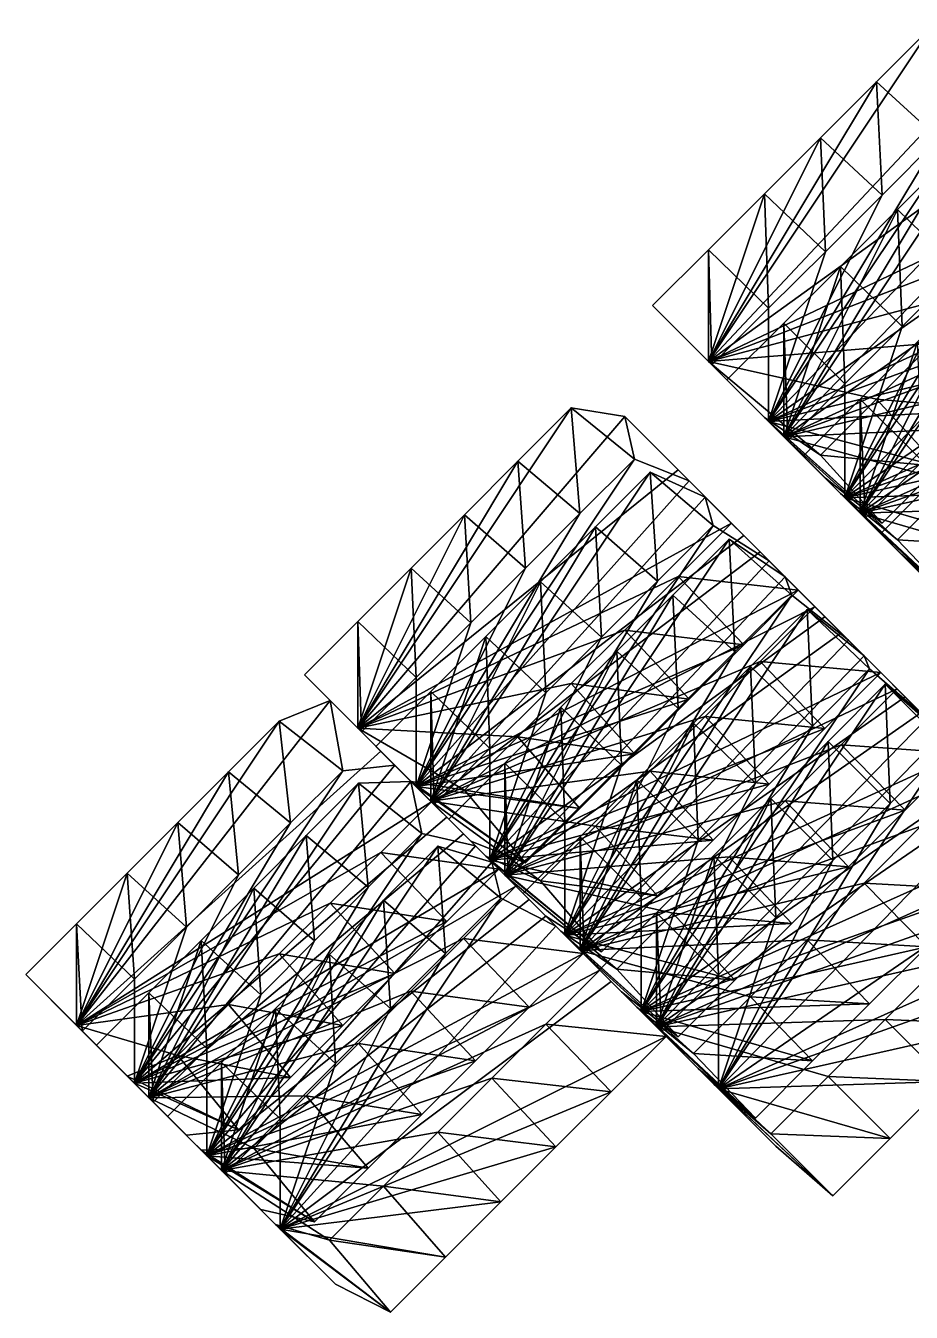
# Model space of a CAD drawing. Header units: metres. Extents: x 20449 to 20713, y 50397 to 50578.
# Drawn here: x 20449.5 to 20503.6, y 50397 to 50475.6 of the extents above; entities that cross this region are included whole.
import ezdxf

# ---------------------------------------------------------------- set-up
doc = ezdxf.new("R2010")
doc.units = ezdxf.units.M

msp = doc.modelspace()

# ---------------------------------------------------------------- linework, layer by layer
at = {"layer": 'ST_725_06'}
for points in [[(20488.024, 50414.395, 745), (20498.496, 50431.848, 745), (20501.986, 50435.339, 745)], [(20488.024, 50414.395, 745), (20501.986, 50435.339, 745), (20505.477, 50432.298, 745)], [(20502.285, 50428.059, 725), (20501.986, 50435.339, 745), (20498.496, 50431.848, 745)], [(20502.285, 50428.059, 725), (20505.776, 50431.55, 725), (20501.986, 50435.339, 745)], [(20505.776, 50431.55, 725), (20505.477, 50432.298, 745), (20501.986, 50435.339, 745)], [(20488.024, 50414.395, 745), (20505.477, 50432.298, 745), (20508.967, 50428.807, 745)], [(20488.024, 50414.395, 745), (20495.005, 50428.358, 745), (20498.496, 50431.848, 745)], [(20498.794, 50424.568, 725), (20498.496, 50431.848, 745), (20495.005, 50428.358, 745)], [(20498.794, 50424.568, 725), (20502.285, 50428.059, 725), (20498.496, 50431.848, 745)], [(20491.813, 50410.606, 725), (20505.776, 50431.55, 725), (20502.285, 50428.059, 725)], [(20491.813, 50410.606, 725), (20509.266, 50428.508, 725), (20505.776, 50431.55, 725)], [(20488.024, 50414.395, 745), (20508.967, 50428.807, 745), (20512.458, 50425.317, 745)], [(20488.024, 50414.395, 745), (20491.514, 50424.867, 745), (20495.005, 50428.358, 745)], [(20495.304, 50421.078, 725), (20495.005, 50428.358, 745), (20491.514, 50424.867, 745)], [(20491.813, 50410.606, 725), (20512.757, 50425.018, 725), (20509.266, 50428.508, 725)], [(20491.813, 50410.606, 725), (20502.285, 50428.059, 725), (20498.794, 50424.568, 725)], [(20495.304, 50421.078, 725), (20498.794, 50424.568, 725), (20495.005, 50428.358, 745)], [(20488.024, 50414.395, 745), (20512.458, 50425.317, 745), (20508.967, 50421.826, 745)], [(20491.813, 50417.587, 725), (20491.514, 50424.867, 745), (20488.024, 50421.376, 745)], [(20488.024, 50414.395, 745), (20488.024, 50421.376, 745), (20491.514, 50424.867, 745)], [(20491.813, 50417.587, 725), (20495.304, 50421.078, 725), (20491.514, 50424.867, 745)], [(20491.813, 50410.606, 725), (20516.247, 50421.527, 725), (20512.757, 50425.018, 725)], [(20491.813, 50410.606, 725), (20498.794, 50424.568, 725), (20495.304, 50421.078, 725)], [(20488.024, 50414.395, 745), (20508.967, 50421.826, 745), (20505.477, 50418.336, 745)], [(20488.323, 50414.097, 725), (20488.024, 50421.376, 745), (20484.533, 50417.886, 745)], [(20488.024, 50414.395, 745), (20484.533, 50417.886, 745), (20488.024, 50421.376, 745)], [(20488.323, 50414.097, 725), (20491.813, 50417.587, 725), (20488.024, 50421.376, 745)], [(20491.813, 50410.606, 725), (20512.757, 50418.037, 725), (20516.247, 50421.527, 725)], [(20491.813, 50410.606, 725), (20495.304, 50421.078, 725), (20491.813, 50417.587, 725)], [(20491.813, 50410.606, 725), (20488.323, 50414.097, 725), (20484.533, 50417.886, 745)], [(20491.813, 50410.606, 725), (20484.533, 50417.886, 745), (20488.024, 50414.395, 745)], [(20488.024, 50414.395, 745), (20505.477, 50418.336, 745), (20501.986, 50414.845, 745)], [(20491.813, 50410.606, 725), (20509.266, 50414.546, 725), (20512.757, 50418.037, 725)], [(20509.266, 50414.546, 725), (20501.986, 50414.845, 745), (20505.477, 50418.336, 745)], [(20491.813, 50410.606, 725), (20491.813, 50417.587, 725), (20488.323, 50414.097, 725)], [(20488.024, 50414.395, 745), (20501.986, 50414.845, 745), (20498.496, 50411.355, 745)], [(20491.813, 50410.606, 725), (20505.776, 50411.056, 725), (20509.266, 50414.546, 725)], [(20505.776, 50411.056, 725), (20498.496, 50411.355, 745), (20501.986, 50414.845, 745)], [(20509.266, 50414.546, 725), (20505.776, 50411.056, 725), (20501.986, 50414.845, 745)], [(20495.304, 50407.115, 725), (20491.813, 50410.606, 725), (20488.024, 50414.395, 745)], [(20495.304, 50407.115, 725), (20488.024, 50414.395, 745), (20491.514, 50410.905, 745)], [(20488.024, 50414.395, 745), (20498.496, 50411.355, 745), (20495.005, 50407.864, 745)], [(20495.005, 50407.864, 745), (20491.514, 50410.905, 745), (20488.024, 50414.395, 745)], [(20502.285, 50407.565, 725), (20495.005, 50407.864, 745), (20498.496, 50411.355, 745)], [(20505.776, 50411.056, 725), (20502.285, 50407.565, 725), (20498.496, 50411.355, 745)], [(20498.794, 50404.074, 725), (20495.304, 50407.115, 725), (20491.514, 50410.905, 745)], [(20498.794, 50404.074, 725), (20491.514, 50410.905, 745), (20495.005, 50407.864, 745)], [(20491.813, 50410.606, 725), (20502.285, 50407.565, 725), (20505.776, 50411.056, 725)], [(20491.813, 50410.606, 725), (20498.794, 50404.074, 725), (20502.285, 50407.565, 725)], [(20498.794, 50404.074, 725), (20491.813, 50410.606, 725), (20495.304, 50407.115, 725)], [(20502.285, 50407.565, 725), (20498.794, 50404.074, 725), (20495.005, 50407.864, 745)]]:
    msp.add_3dface(points, dxfattribs=at)
at = {"layer": 'ST_750_06'}
for points in [[(20483.344, 50419.076, 770), (20493.759, 50436.434, 770), (20497.231, 50439.906, 770)], [(20483.344, 50419.076, 770), (20497.231, 50439.906, 770), (20500.702, 50437.072, 770)], [(20497.548, 50432.784, 750), (20497.231, 50439.906, 770), (20493.759, 50436.434, 770)], [(20497.548, 50432.784, 750), (20501.037, 50436.274, 750), (20497.231, 50439.906, 770)], [(20501.037, 50436.274, 750), (20500.702, 50437.072, 770), (20497.231, 50439.906, 770)], [(20483.344, 50419.076, 770), (20500.702, 50437.072, 770), (20504.174, 50433.601, 770)], [(20501.037, 50436.274, 750), (20504.527, 50433.248, 750), (20500.702, 50437.072, 770)], [(20504.527, 50433.248, 750), (20504.174, 50433.601, 770), (20500.702, 50437.072, 770)], [(20483.344, 50419.076, 770), (20490.287, 50432.963, 770), (20493.759, 50436.434, 770)], [(20487.081, 50415.339, 750), (20501.037, 50436.274, 750), (20497.548, 50432.784, 750)], [(20487.081, 50415.339, 750), (20504.527, 50433.248, 750), (20501.037, 50436.274, 750)], [(20494.059, 50429.295, 750), (20493.759, 50436.434, 770), (20490.287, 50432.963, 770)], [(20494.059, 50429.295, 750), (20497.548, 50432.784, 750), (20493.759, 50436.434, 770)], [(20483.344, 50419.076, 770), (20504.174, 50433.601, 770), (20507.646, 50430.129, 770)], [(20483.344, 50419.076, 770), (20486.815, 50429.491, 770), (20490.287, 50432.963, 770)], [(20490.57, 50425.806, 750), (20490.287, 50432.963, 770), (20486.815, 50429.491, 770)], [(20487.081, 50415.339, 750), (20508.016, 50429.759, 750), (20504.527, 50433.248, 750)], [(20487.081, 50415.339, 750), (20497.548, 50432.784, 750), (20494.059, 50429.295, 750)], [(20490.57, 50425.806, 750), (20494.059, 50429.295, 750), (20490.287, 50432.963, 770)], [(20483.344, 50419.076, 770), (20507.646, 50430.129, 770), (20504.174, 50426.657, 770)], [(20487.081, 50422.317, 750), (20486.815, 50429.491, 770), (20483.344, 50426.019, 770)], [(20483.344, 50419.076, 770), (20483.344, 50426.019, 770), (20486.815, 50429.491, 770)], [(20487.081, 50422.317, 750), (20490.57, 50425.806, 750), (20486.815, 50429.491, 770)], [(20487.081, 50415.339, 750), (20511.505, 50426.27, 750), (20508.016, 50429.759, 750)], [(20487.081, 50415.339, 750), (20494.059, 50429.295, 750), (20490.57, 50425.806, 750)], [(20483.344, 50419.076, 770), (20504.174, 50426.657, 770), (20500.702, 50423.185, 770)], [(20487.081, 50415.339, 750), (20508.016, 50422.78, 750), (20511.505, 50426.27, 750)], [(20508.016, 50422.78, 750), (20500.702, 50423.185, 770), (20504.174, 50426.657, 770)], [(20483.592, 50418.828, 750), (20483.344, 50426.019, 770), (20479.872, 50422.547, 770)], [(20483.344, 50419.076, 770), (20479.872, 50422.547, 770), (20483.344, 50426.019, 770)], [(20483.592, 50418.828, 750), (20487.081, 50422.317, 750), (20483.344, 50426.019, 770)], [(20487.081, 50415.339, 750), (20490.57, 50425.806, 750), (20487.081, 50422.317, 750)], [(20483.344, 50419.076, 770), (20500.702, 50423.185, 770), (20497.231, 50419.714, 770)], [(20504.527, 50419.291, 750), (20497.231, 50419.714, 770), (20500.702, 50423.185, 770)], [(20508.016, 50422.78, 750), (20504.527, 50419.291, 750), (20500.702, 50423.185, 770)], [(20487.081, 50415.339, 750), (20483.592, 50418.828, 750), (20479.872, 50422.547, 770)], [(20487.081, 50415.339, 750), (20479.872, 50422.547, 770), (20483.344, 50419.076, 770)], [(20487.081, 50415.339, 750), (20504.527, 50419.291, 750), (20508.016, 50422.78, 750)], [(20487.081, 50415.339, 750), (20487.081, 50422.317, 750), (20483.592, 50418.828, 750)], [(20483.344, 50419.076, 770), (20497.231, 50419.714, 770), (20493.759, 50416.242, 770)], [(20487.081, 50415.339, 750), (20501.037, 50415.802, 750), (20504.527, 50419.291, 750)], [(20501.037, 50415.802, 750), (20493.759, 50416.242, 770), (20497.231, 50419.714, 770)], [(20504.527, 50419.291, 750), (20501.037, 50415.802, 750), (20497.231, 50419.714, 770)], [(20490.57, 50411.849, 750), (20487.081, 50415.339, 750), (20483.344, 50419.076, 770)], [(20490.57, 50411.849, 750), (20483.344, 50419.076, 770), (20486.815, 50415.604, 770)], [(20483.344, 50419.076, 770), (20493.759, 50416.242, 770), (20490.287, 50412.77, 770)], [(20490.287, 50412.77, 770), (20486.815, 50415.604, 770), (20483.344, 50419.076, 770)], [(20497.548, 50412.313, 750), (20490.287, 50412.77, 770), (20493.759, 50416.242, 770)], [(20501.037, 50415.802, 750), (20497.548, 50412.313, 750), (20493.759, 50416.242, 770)], [(20494.059, 50408.824, 750), (20490.57, 50411.849, 750), (20486.815, 50415.604, 770)], [(20494.059, 50408.824, 750), (20486.815, 50415.604, 770), (20490.287, 50412.77, 770)], [(20487.081, 50415.339, 750), (20497.548, 50412.313, 750), (20501.037, 50415.802, 750)], [(20487.081, 50415.339, 750), (20494.059, 50408.824, 750), (20497.548, 50412.313, 750)], [(20494.059, 50408.824, 750), (20487.081, 50415.339, 750), (20490.57, 50411.849, 750)], [(20497.548, 50412.313, 750), (20494.059, 50408.824, 750), (20490.287, 50412.77, 770)]]:
    msp.add_3dface(points, dxfattribs=at)
at = {"layer": 'ST_750_07'}
for points in [[(20505.506, 50440.754, 750), (20505.207, 50448.035, 770), (20501.716, 50444.544, 770)], [(20505.207, 50441.053, 770), (20501.716, 50444.544, 770), (20505.207, 50448.035, 770)], [(20508.996, 50437.264, 750), (20505.506, 50440.754, 750), (20501.716, 50444.544, 770)], [(20508.996, 50437.264, 750), (20501.716, 50444.544, 770), (20505.207, 50441.053, 770)]]:
    msp.add_3dface(points, dxfattribs=at)
at = {"layer": 'ST_775_05'}
for points in [[(20461.439, 50405.625, 795), (20471.344, 50422.133, 795), (20474.646, 50425.435, 795)], [(20461.439, 50405.625, 795), (20474.646, 50425.435, 795), (20477.948, 50424.471, 795)], [(20475.134, 50418.891, 775), (20474.646, 50425.435, 795), (20471.344, 50422.133, 795)], [(20475.134, 50418.891, 775), (20478.504, 50422.261, 775), (20474.646, 50425.435, 795)], [(20478.504, 50422.261, 775), (20477.948, 50424.471, 795), (20474.646, 50425.435, 795)], [(20461.439, 50405.625, 795), (20477.948, 50424.471, 795), (20481.25, 50421.17, 795)], [(20478.504, 50422.261, 775), (20481.874, 50420.545, 775), (20477.948, 50424.471, 795)], [(20481.874, 50420.545, 775), (20481.25, 50421.17, 795), (20477.948, 50424.471, 795)], [(20461.439, 50405.625, 795), (20468.043, 50418.831, 795), (20471.344, 50422.133, 795)], [(20465.024, 50402.04, 775), (20478.504, 50422.261, 775), (20475.134, 50418.891, 775)], [(20465.024, 50402.04, 775), (20481.874, 50420.545, 775), (20478.504, 50422.261, 775)], [(20471.764, 50415.521, 775), (20471.344, 50422.133, 795), (20468.043, 50418.831, 795)], [(20471.764, 50415.521, 775), (20475.134, 50418.891, 775), (20471.344, 50422.133, 795)], [(20461.439, 50405.625, 795), (20481.25, 50421.17, 795), (20484.551, 50417.868, 795)], [(20481.874, 50420.545, 775), (20485.244, 50417.175, 775), (20481.25, 50421.17, 795)], [(20485.244, 50417.175, 775), (20484.551, 50417.868, 795), (20481.25, 50421.17, 795)], [(20465.024, 50402.04, 775), (20485.244, 50417.175, 775), (20481.874, 50420.545, 775)], [(20461.439, 50405.625, 795), (20464.741, 50415.53, 795), (20468.043, 50418.831, 795)], [(20468.394, 50412.151, 775), (20468.043, 50418.831, 795), (20464.741, 50415.53, 795)], [(20465.024, 50402.04, 775), (20475.134, 50418.891, 775), (20471.764, 50415.521, 775)], [(20468.394, 50412.151, 775), (20471.764, 50415.521, 775), (20468.043, 50418.831, 795)], [(20461.439, 50405.625, 795), (20484.551, 50417.868, 795), (20481.25, 50414.566, 795)], [(20488.614, 50413.805, 775), (20481.25, 50414.566, 795), (20484.551, 50417.868, 795)], [(20485.244, 50417.175, 775), (20488.614, 50413.805, 775), (20484.551, 50417.868, 795)], [(20465.024, 50402.04, 775), (20488.614, 50413.805, 775), (20485.244, 50417.175, 775)], [(20465.024, 50408.781, 775), (20464.741, 50415.53, 795), (20461.439, 50412.228, 795)], [(20461.439, 50405.625, 795), (20461.439, 50412.228, 795), (20464.741, 50415.53, 795)], [(20465.024, 50408.781, 775), (20468.394, 50412.151, 775), (20464.741, 50415.53, 795)], [(20465.024, 50402.04, 775), (20471.764, 50415.521, 775), (20468.394, 50412.151, 775)], [(20461.439, 50405.625, 795), (20481.25, 50414.566, 795), (20477.948, 50411.265, 795)], [(20485.244, 50410.435, 775), (20477.948, 50411.265, 795), (20481.25, 50414.566, 795)], [(20488.614, 50413.805, 775), (20485.244, 50410.435, 775), (20481.25, 50414.566, 795)], [(20465.024, 50402.04, 775), (20485.244, 50410.435, 775), (20488.614, 50413.805, 775)], [(20461.653, 50405.41, 775), (20461.439, 50412.228, 795), (20458.138, 50408.926, 795)], [(20461.439, 50405.625, 795), (20458.138, 50408.926, 795), (20461.439, 50412.228, 795)], [(20461.653, 50405.41, 775), (20465.024, 50408.781, 775), (20461.439, 50412.228, 795)], [(20465.024, 50402.04, 775), (20468.394, 50412.151, 775), (20465.024, 50408.781, 775)], [(20461.439, 50405.625, 795), (20477.948, 50411.265, 795), (20474.646, 50407.963, 795)], [(20481.874, 50407.065, 775), (20474.646, 50407.963, 795), (20477.948, 50411.265, 795)], [(20485.244, 50410.435, 775), (20481.874, 50407.065, 775), (20477.948, 50411.265, 795)], [(20465.024, 50402.04, 775), (20481.874, 50407.065, 775), (20485.244, 50410.435, 775)], [(20465.024, 50402.04, 775), (20461.653, 50405.41, 775), (20458.138, 50408.926, 795)], [(20465.024, 50402.04, 775), (20458.138, 50408.926, 795), (20461.439, 50405.625, 795)], [(20465.024, 50402.04, 775), (20465.024, 50408.781, 775), (20461.653, 50405.41, 775)], [(20461.439, 50405.625, 795), (20474.646, 50407.963, 795), (20471.344, 50404.661, 795)], [(20478.504, 50403.695, 775), (20471.344, 50404.661, 795), (20474.646, 50407.963, 795)], [(20481.874, 50407.065, 775), (20478.504, 50403.695, 775), (20474.646, 50407.963, 795)], [(20465.024, 50402.04, 775), (20478.504, 50403.695, 775), (20481.874, 50407.065, 775)], [(20468.394, 50398.67, 775), (20465.024, 50402.04, 775), (20461.439, 50405.625, 795)], [(20468.394, 50398.67, 775), (20461.439, 50405.625, 795), (20464.741, 50402.323, 795)], [(20461.439, 50405.625, 795), (20471.344, 50404.661, 795), (20468.043, 50401.359, 795)], [(20468.043, 50401.359, 795), (20464.741, 50402.323, 795), (20461.439, 50405.625, 795)], [(20475.134, 50400.325, 775), (20468.043, 50401.359, 795), (20471.344, 50404.661, 795)], [(20478.504, 50403.695, 775), (20475.134, 50400.325, 775), (20471.344, 50404.661, 795)], [(20465.024, 50402.04, 775), (20475.134, 50400.325, 775), (20478.504, 50403.695, 775)], [(20471.764, 50396.954, 775), (20468.394, 50398.67, 775), (20464.741, 50402.323, 795)], [(20471.764, 50396.954, 775), (20464.741, 50402.323, 795), (20468.043, 50401.359, 795)], [(20465.024, 50402.04, 775), (20471.764, 50396.954, 775), (20475.134, 50400.325, 775)], [(20471.764, 50396.954, 775), (20465.024, 50402.04, 775), (20468.394, 50398.67, 775)], [(20475.134, 50400.325, 775), (20471.764, 50396.954, 775), (20468.043, 50401.359, 795)]]:
    msp.add_3dface(points, dxfattribs=at)
at = {"layer": 'ST_775_06'}
for points in [[(20478.749, 50423.67, 795), (20489.022, 50440.792, 795), (20492.447, 50444.217, 795)], [(20478.749, 50423.67, 795), (20492.447, 50444.217, 795), (20495.871, 50441.904, 795)], [(20492.812, 50437.323, 775), (20492.447, 50444.217, 795), (20489.022, 50440.792, 795)], [(20492.812, 50437.323, 775), (20496.276, 50440.788, 775), (20492.447, 50444.217, 795)], [(20496.276, 50440.788, 775), (20495.871, 50441.904, 795), (20492.447, 50444.217, 795)], [(20478.749, 50423.67, 795), (20495.871, 50441.904, 795), (20499.295, 50438.479, 795)], [(20496.276, 50440.788, 775), (20499.74, 50438.034, 775), (20495.871, 50441.904, 795)], [(20499.74, 50438.034, 775), (20499.295, 50438.479, 795), (20495.871, 50441.904, 795)], [(20478.749, 50423.67, 795), (20485.598, 50437.368, 795), (20489.022, 50440.792, 795)], [(20482.418, 50420.001, 775), (20496.276, 50440.788, 775), (20492.812, 50437.323, 775)], [(20482.418, 50420.001, 775), (20499.74, 50438.034, 775), (20496.276, 50440.788, 775)], [(20489.347, 50433.859, 775), (20489.022, 50440.792, 795), (20485.598, 50437.368, 795)], [(20489.347, 50433.859, 775), (20492.812, 50437.323, 775), (20489.022, 50440.792, 795)], [(20478.749, 50423.67, 795), (20499.295, 50438.479, 795), (20502.72, 50435.055, 795)], [(20499.74, 50438.034, 775), (20503.205, 50434.57, 775), (20499.295, 50438.479, 795)], [(20503.205, 50434.57, 775), (20502.72, 50435.055, 795), (20499.295, 50438.479, 795)], [(20478.749, 50423.67, 795), (20482.173, 50433.944, 795), (20485.598, 50437.368, 795)], [(20485.883, 50430.394, 775), (20485.598, 50437.368, 795), (20482.173, 50433.944, 795)], [(20482.418, 50420.001, 775), (20503.205, 50434.57, 775), (20499.74, 50438.034, 775)], [(20482.418, 50420.001, 775), (20492.812, 50437.323, 775), (20489.347, 50433.859, 775)], [(20485.883, 50430.394, 775), (20489.347, 50433.859, 775), (20485.598, 50437.368, 795)], [(20478.749, 50423.67, 795), (20502.72, 50435.055, 795), (20499.295, 50431.63, 795)], [(20506.669, 50431.105, 775), (20499.295, 50431.63, 795), (20502.72, 50435.055, 795)], [(20503.205, 50434.57, 775), (20506.669, 50431.105, 775), (20502.72, 50435.055, 795)], [(20482.418, 50420.001, 775), (20506.669, 50431.105, 775), (20503.205, 50434.57, 775)], [(20482.418, 50426.93, 775), (20482.173, 50433.944, 795), (20478.749, 50430.519, 795)], [(20478.749, 50423.67, 795), (20478.749, 50430.519, 795), (20482.173, 50433.944, 795)], [(20482.418, 50426.93, 775), (20485.883, 50430.394, 775), (20482.173, 50433.944, 795)], [(20482.418, 50420.001, 775), (20489.347, 50433.859, 775), (20485.883, 50430.394, 775)], [(20478.749, 50423.67, 795), (20499.295, 50431.63, 795), (20495.871, 50428.206, 795)], [(20482.418, 50420.001, 775), (20503.205, 50427.641, 775), (20506.669, 50431.105, 775)], [(20503.205, 50427.641, 775), (20495.871, 50428.206, 795), (20499.295, 50431.63, 795)], [(20506.669, 50431.105, 775), (20503.205, 50427.641, 775), (20499.295, 50431.63, 795)], [(20478.954, 50423.466, 775), (20478.749, 50430.519, 795), (20475.324, 50427.095, 795)], [(20478.749, 50423.67, 795), (20475.324, 50427.095, 795), (20478.749, 50430.519, 795)], [(20478.954, 50423.466, 775), (20482.418, 50426.93, 775), (20478.749, 50430.519, 795)], [(20482.418, 50420.001, 775), (20485.883, 50430.394, 775), (20482.418, 50426.93, 775)], [(20478.749, 50423.67, 795), (20495.871, 50428.206, 795), (20492.447, 50424.782, 795)], [(20499.74, 50424.176, 775), (20492.447, 50424.782, 795), (20495.871, 50428.206, 795)], [(20503.205, 50427.641, 775), (20499.74, 50424.176, 775), (20495.871, 50428.206, 795)], [(20482.418, 50420.001, 775), (20478.954, 50423.466, 775), (20475.324, 50427.095, 795)], [(20482.418, 50420.001, 775), (20475.324, 50427.095, 795), (20478.749, 50423.67, 795)], [(20482.418, 50420.001, 775), (20499.74, 50424.176, 775), (20503.205, 50427.641, 775)], [(20482.418, 50420.001, 775), (20482.418, 50426.93, 775), (20478.954, 50423.466, 775)], [(20478.749, 50423.67, 795), (20492.447, 50424.782, 795), (20489.022, 50421.357, 795)], [(20496.276, 50420.712, 775), (20489.022, 50421.357, 795), (20492.447, 50424.782, 795)], [(20499.74, 50424.176, 775), (20496.276, 50420.712, 775), (20492.447, 50424.782, 795)], [(20482.418, 50420.001, 775), (20496.276, 50420.712, 775), (20499.74, 50424.176, 775)], [(20485.883, 50416.537, 775), (20482.418, 50420.001, 775), (20478.749, 50423.67, 795)], [(20485.883, 50416.537, 775), (20478.749, 50423.67, 795), (20482.173, 50420.246, 795)], [(20478.749, 50423.67, 795), (20489.022, 50421.357, 795), (20485.598, 50417.933, 795)], [(20485.598, 50417.933, 795), (20482.173, 50420.246, 795), (20478.749, 50423.67, 795)], [(20492.812, 50417.247, 775), (20485.598, 50417.933, 795), (20489.022, 50421.357, 795)], [(20496.276, 50420.712, 775), (20492.812, 50417.247, 775), (20489.022, 50421.357, 795)], [(20489.347, 50413.783, 775), (20485.883, 50416.537, 775), (20482.173, 50420.246, 795)], [(20489.347, 50413.783, 775), (20482.173, 50420.246, 795), (20485.598, 50417.933, 795)], [(20482.418, 50420.001, 775), (20492.812, 50417.247, 775), (20496.276, 50420.712, 775)], [(20482.418, 50420.001, 775), (20489.347, 50413.783, 775), (20492.812, 50417.247, 775)], [(20489.347, 50413.783, 775), (20482.418, 50420.001, 775), (20485.883, 50416.537, 775)], [(20492.812, 50417.247, 775), (20489.347, 50413.783, 775), (20485.598, 50417.933, 795)]]:
    msp.add_3dface(points, dxfattribs=at)
at = {"layer": 'ST_775_07'}
for points in [[(20500.471, 50445.789, 795), (20510.942, 50463.24, 795), (20514.433, 50466.731, 795)], [(20500.471, 50445.789, 795), (20514.433, 50466.731, 795), (20517.923, 50463.692, 795)], [(20500.471, 50445.789, 795), (20517.923, 50463.692, 795), (20521.414, 50460.202, 795)], [(20500.471, 50445.789, 795), (20507.452, 50459.75, 795), (20510.942, 50463.24, 795)], [(20500.471, 50445.789, 795), (20521.414, 50460.202, 795), (20524.904, 50456.711, 795)], [(20500.471, 50445.789, 795), (20503.962, 50456.26, 795), (20507.452, 50459.75, 795)], [(20500.471, 50445.789, 795), (20524.904, 50456.711, 795), (20521.414, 50453.221, 795)], [(20504.261, 50448.98, 775), (20503.962, 50456.26, 795), (20500.471, 50452.769, 795)], [(20500.471, 50445.789, 795), (20500.471, 50452.769, 795), (20503.962, 50456.26, 795)], [(20500.471, 50445.789, 795), (20521.414, 50453.221, 795), (20517.923, 50449.731, 795)], [(20500.77, 50445.49, 775), (20500.471, 50452.769, 795), (20496.981, 50449.279, 795)], [(20500.471, 50445.789, 795), (20496.981, 50449.279, 795), (20500.471, 50452.769, 795)], [(20500.77, 50445.49, 775), (20504.261, 50448.98, 775), (20500.471, 50452.769, 795)], [(20504.261, 50441.999, 775), (20500.77, 50445.49, 775), (20496.981, 50449.279, 795)], [(20504.261, 50441.999, 775), (20496.981, 50449.279, 795), (20500.471, 50445.789, 795)], [(20500.471, 50445.789, 795), (20517.923, 50449.731, 795), (20514.433, 50446.24, 795)], [(20504.261, 50441.999, 775), (20504.261, 50448.98, 775), (20500.77, 50445.49, 775)], [(20500.471, 50445.789, 795), (20514.433, 50446.24, 795), (20510.942, 50442.75, 795)], [(20507.751, 50438.509, 775), (20504.261, 50441.999, 775), (20500.471, 50445.789, 795)], [(20507.751, 50438.509, 775), (20500.471, 50445.789, 795), (20503.962, 50442.298, 795)], [(20500.471, 50445.789, 795), (20510.942, 50442.75, 795), (20507.452, 50439.259, 795)], [(20507.452, 50439.259, 795), (20503.962, 50442.298, 795), (20500.471, 50445.789, 795)]]:
    msp.add_3dface(points, dxfattribs=at)
at = {"layer": 'ST_800_05'}
for points in [[(20456.997, 50410.067, 820), (20469.811, 50429.288, 820), (20473.015, 50429.404, 820)], [(20456.997, 50410.067, 820), (20473.015, 50429.404, 820), (20476.218, 50426.201, 820)], [(20456.997, 50410.067, 820), (20466.608, 50426.085, 820), (20469.811, 50429.288, 820)], [(20470.397, 50422.931, 800), (20469.811, 50429.288, 820), (20466.608, 50426.085, 820)], [(20473.68, 50426.214, 800), (20473.015, 50429.404, 820), (20469.811, 50429.288, 820)], [(20470.397, 50422.931, 800), (20473.68, 50426.214, 800), (20469.811, 50429.288, 820)], [(20473.68, 50426.214, 800), (20476.963, 50425.456, 800), (20473.015, 50429.404, 820)], [(20476.963, 50425.456, 800), (20476.218, 50426.201, 820), (20473.015, 50429.404, 820)], [(20456.997, 50410.067, 820), (20476.218, 50426.201, 820), (20479.422, 50422.997, 820)], [(20456.997, 50410.067, 820), (20463.404, 50422.881, 820), (20466.608, 50426.085, 820)], [(20460.548, 50406.516, 800), (20473.68, 50426.214, 800), (20470.397, 50422.931, 800)], [(20460.548, 50406.516, 800), (20476.963, 50425.456, 800), (20473.68, 50426.214, 800)], [(20467.114, 50419.648, 800), (20466.608, 50426.085, 820), (20463.404, 50422.881, 820)], [(20467.114, 50419.648, 800), (20470.397, 50422.931, 800), (20466.608, 50426.085, 820)], [(20476.963, 50425.456, 800), (20480.246, 50422.173, 800), (20476.218, 50426.201, 820)], [(20480.246, 50422.173, 800), (20479.422, 50422.997, 820), (20476.218, 50426.201, 820)], [(20460.548, 50406.516, 800), (20480.246, 50422.173, 800), (20476.963, 50425.456, 800)], [(20456.997, 50410.067, 820), (20479.422, 50422.997, 820), (20476.218, 50419.794, 820)], [(20456.997, 50410.067, 820), (20460.201, 50419.677, 820), (20463.404, 50422.881, 820)], [(20463.831, 50416.365, 800), (20463.404, 50422.881, 820), (20460.201, 50419.677, 820)], [(20460.548, 50406.516, 800), (20470.397, 50422.931, 800), (20467.114, 50419.648, 800)], [(20463.831, 50416.365, 800), (20467.114, 50419.648, 800), (20463.404, 50422.881, 820)], [(20483.529, 50418.89, 800), (20476.218, 50419.794, 820), (20479.422, 50422.997, 820)], [(20480.246, 50422.173, 800), (20483.529, 50418.89, 800), (20479.422, 50422.997, 820)], [(20460.548, 50406.516, 800), (20483.529, 50418.89, 800), (20480.246, 50422.173, 800)], [(20456.997, 50410.067, 820), (20476.218, 50419.794, 820), (20473.015, 50416.59, 820)], [(20460.548, 50413.082, 800), (20460.201, 50419.677, 820), (20456.997, 50416.474, 820)], [(20456.997, 50410.067, 820), (20456.997, 50416.474, 820), (20460.201, 50419.677, 820)], [(20460.548, 50413.082, 800), (20463.831, 50416.365, 800), (20460.201, 50419.677, 820)], [(20460.548, 50406.516, 800), (20467.114, 50419.648, 800), (20463.831, 50416.365, 800)], [(20480.246, 50415.607, 800), (20473.015, 50416.59, 820), (20476.218, 50419.794, 820)], [(20483.529, 50418.89, 800), (20480.246, 50415.607, 800), (20476.218, 50419.794, 820)], [(20460.548, 50406.516, 800), (20480.246, 50415.607, 800), (20483.529, 50418.89, 800)], [(20457.265, 50409.799, 800), (20456.997, 50416.474, 820), (20453.794, 50413.27, 820)], [(20456.997, 50410.067, 820), (20453.794, 50413.27, 820), (20456.997, 50416.474, 820)], [(20456.997, 50410.067, 820), (20473.015, 50416.59, 820), (20469.811, 50413.387, 820)], [(20457.265, 50409.799, 800), (20460.548, 50413.082, 800), (20456.997, 50416.474, 820)], [(20460.548, 50406.516, 800), (20463.831, 50416.365, 800), (20460.548, 50413.082, 800)], [(20476.963, 50412.324, 800), (20469.811, 50413.387, 820), (20473.015, 50416.59, 820)], [(20480.246, 50415.607, 800), (20476.963, 50412.324, 800), (20473.015, 50416.59, 820)], [(20460.548, 50406.516, 800), (20476.963, 50412.324, 800), (20480.246, 50415.607, 800)], [(20460.548, 50406.516, 800), (20457.265, 50409.799, 800), (20453.794, 50413.27, 820)], [(20460.548, 50406.516, 800), (20453.794, 50413.27, 820), (20456.997, 50410.067, 820)], [(20456.997, 50410.067, 820), (20469.811, 50413.387, 820), (20466.608, 50410.183, 820)], [(20460.548, 50406.516, 800), (20460.548, 50413.082, 800), (20457.265, 50409.799, 800)], [(20473.68, 50409.041, 800), (20466.608, 50410.183, 820), (20469.811, 50413.387, 820)], [(20476.963, 50412.324, 800), (20473.68, 50409.041, 800), (20469.811, 50413.387, 820)], [(20460.548, 50406.516, 800), (20473.68, 50409.041, 800), (20476.963, 50412.324, 800)], [(20456.997, 50410.067, 820), (20466.608, 50410.183, 820), (20463.404, 50406.979, 820)], [(20463.831, 50403.233, 800), (20460.548, 50406.516, 800), (20456.997, 50410.067, 820)], [(20463.831, 50403.233, 800), (20456.997, 50410.067, 820), (20460.201, 50406.863, 820)], [(20463.404, 50406.979, 820), (20460.201, 50406.863, 820), (20456.997, 50410.067, 820)], [(20470.397, 50405.758, 800), (20463.404, 50406.979, 820), (20466.608, 50410.183, 820)], [(20473.68, 50409.041, 800), (20470.397, 50405.758, 800), (20466.608, 50410.183, 820)], [(20460.548, 50406.516, 800), (20470.397, 50405.758, 800), (20473.68, 50409.041, 800)], [(20467.114, 50402.475, 800), (20460.201, 50406.863, 820), (20463.404, 50406.979, 820)], [(20467.114, 50402.475, 800), (20463.831, 50403.233, 800), (20460.201, 50406.863, 820)], [(20470.397, 50405.758, 800), (20467.114, 50402.475, 800), (20463.404, 50406.979, 820)], [(20460.548, 50406.516, 800), (20467.114, 50402.475, 800), (20470.397, 50405.758, 800)], [(20467.114, 50402.475, 800), (20460.548, 50406.516, 800), (20463.831, 50403.233, 800)]]:
    msp.add_3dface(points, dxfattribs=at)
at = {"layer": 'ST_800_06'}
for points in [[(20474.228, 50428.191, 820), (20484.285, 50444.954, 820), (20487.638, 50448.306, 820)], [(20474.228, 50428.191, 820), (20487.638, 50448.306, 820), (20490.99, 50446.784, 820)], [(20488.075, 50441.639, 800), (20487.638, 50448.306, 820), (20484.285, 50444.954, 820)], [(20488.075, 50441.639, 800), (20491.487, 50445.051, 800), (20487.638, 50448.306, 820)], [(20491.487, 50445.051, 800), (20490.99, 50446.784, 820), (20487.638, 50448.306, 820)], [(20474.228, 50428.191, 820), (20490.99, 50446.784, 820), (20494.343, 50443.432, 820)], [(20491.487, 50445.051, 800), (20494.898, 50442.876, 800), (20490.99, 50446.784, 820)], [(20494.898, 50442.876, 800), (20494.343, 50443.432, 820), (20490.99, 50446.784, 820)], [(20474.228, 50428.191, 820), (20480.933, 50441.601, 820), (20484.285, 50444.954, 820)], [(20477.839, 50424.58, 800), (20491.487, 50445.051, 800), (20488.075, 50441.639, 800)], [(20477.839, 50424.58, 800), (20494.898, 50442.876, 800), (20491.487, 50445.051, 800)], [(20484.663, 50438.227, 800), (20484.285, 50444.954, 820), (20480.933, 50441.601, 820)], [(20484.663, 50438.227, 800), (20488.075, 50441.639, 800), (20484.285, 50444.954, 820)], [(20474.228, 50428.191, 820), (20494.343, 50443.432, 820), (20497.695, 50440.079, 820)], [(20477.839, 50424.58, 800), (20498.31, 50439.464, 800), (20494.898, 50442.876, 800)], [(20494.898, 50442.876, 800), (20498.31, 50439.464, 800), (20494.343, 50443.432, 820)], [(20498.31, 50439.464, 800), (20497.695, 50440.079, 820), (20494.343, 50443.432, 820)], [(20474.228, 50428.191, 820), (20477.58, 50438.249, 820), (20480.933, 50441.601, 820)], [(20481.251, 50434.815, 800), (20480.933, 50441.601, 820), (20477.58, 50438.249, 820)], [(20477.839, 50424.58, 800), (20488.075, 50441.639, 800), (20484.663, 50438.227, 800)], [(20481.251, 50434.815, 800), (20484.663, 50438.227, 800), (20480.933, 50441.601, 820)], [(20474.228, 50428.191, 820), (20497.695, 50440.079, 820), (20494.343, 50436.727, 820)], [(20501.722, 50436.052, 800), (20494.343, 50436.727, 820), (20497.695, 50440.079, 820)], [(20498.31, 50439.464, 800), (20501.722, 50436.052, 800), (20497.695, 50440.079, 820)], [(20477.839, 50424.58, 800), (20501.722, 50436.052, 800), (20498.31, 50439.464, 800)], [(20477.839, 50431.404, 800), (20477.58, 50438.249, 820), (20474.228, 50434.896, 820)], [(20474.228, 50428.191, 820), (20474.228, 50434.896, 820), (20477.58, 50438.249, 820)], [(20477.839, 50431.404, 800), (20481.251, 50434.815, 800), (20477.58, 50438.249, 820)], [(20477.839, 50424.58, 800), (20484.663, 50438.227, 800), (20481.251, 50434.815, 800)], [(20474.228, 50428.191, 820), (20494.343, 50436.727, 820), (20490.99, 50433.374, 820)], [(20498.31, 50432.641, 800), (20490.99, 50433.374, 820), (20494.343, 50436.727, 820)], [(20501.722, 50436.052, 800), (20498.31, 50432.641, 800), (20494.343, 50436.727, 820)], [(20477.839, 50424.58, 800), (20498.31, 50432.641, 800), (20501.722, 50436.052, 800)], [(20474.427, 50427.992, 800), (20474.228, 50434.896, 820), (20470.875, 50431.544, 820)], [(20474.228, 50428.191, 820), (20470.875, 50431.544, 820), (20474.228, 50434.896, 820)], [(20474.427, 50427.992, 800), (20477.839, 50431.404, 800), (20474.228, 50434.896, 820)], [(20477.839, 50424.58, 800), (20481.251, 50434.815, 800), (20477.839, 50431.404, 800)], [(20474.228, 50428.191, 820), (20490.99, 50433.374, 820), (20487.638, 50430.022, 820)], [(20494.898, 50429.229, 800), (20487.638, 50430.022, 820), (20490.99, 50433.374, 820)], [(20498.31, 50432.641, 800), (20494.898, 50429.229, 800), (20490.99, 50433.374, 820)], [(20477.839, 50424.58, 800), (20494.898, 50429.229, 800), (20498.31, 50432.641, 800)], [(20477.839, 50424.58, 800), (20474.427, 50427.992, 800), (20470.875, 50431.544, 820)], [(20477.839, 50424.58, 800), (20470.875, 50431.544, 820), (20474.228, 50428.191, 820)], [(20477.839, 50424.58, 800), (20477.839, 50431.404, 800), (20474.427, 50427.992, 800)], [(20474.228, 50428.191, 820), (20487.638, 50430.022, 820), (20484.285, 50426.669, 820)], [(20491.487, 50425.817, 800), (20484.285, 50426.669, 820), (20487.638, 50430.022, 820)], [(20494.898, 50429.229, 800), (20491.487, 50425.817, 800), (20487.638, 50430.022, 820)], [(20477.839, 50424.58, 800), (20491.487, 50425.817, 800), (20494.898, 50429.229, 800)], [(20481.251, 50421.168, 800), (20477.839, 50424.58, 800), (20474.228, 50428.191, 820)], [(20481.251, 50421.168, 800), (20474.228, 50428.191, 820), (20477.58, 50424.839, 820)], [(20474.228, 50428.191, 820), (20484.285, 50426.669, 820), (20480.933, 50423.317, 820)], [(20480.933, 50423.317, 820), (20477.58, 50424.839, 820), (20474.228, 50428.191, 820)], [(20488.075, 50422.405, 800), (20480.933, 50423.317, 820), (20484.285, 50426.669, 820)], [(20491.487, 50425.817, 800), (20488.075, 50422.405, 800), (20484.285, 50426.669, 820)], [(20477.839, 50424.58, 800), (20488.075, 50422.405, 800), (20491.487, 50425.817, 800)], [(20484.663, 50418.993, 800), (20481.251, 50421.168, 800), (20477.58, 50424.839, 820)], [(20484.663, 50418.993, 800), (20477.58, 50424.839, 820), (20480.933, 50423.317, 820)], [(20477.839, 50424.58, 800), (20484.663, 50418.993, 800), (20488.075, 50422.405, 800)], [(20484.663, 50418.993, 800), (20477.839, 50424.58, 800), (20481.251, 50421.168, 800)], [(20488.075, 50422.405, 800), (20484.663, 50418.993, 800), (20480.933, 50423.317, 820)]]:
    msp.add_3dface(points, dxfattribs=at)
at = {"layer": 'ST_800_07'}
for points in [[(20495.795, 50450.465, 820), (20506.206, 50467.817, 820), (20509.676, 50471.287, 820)], [(20495.795, 50450.465, 820), (20509.676, 50471.287, 820), (20513.146, 50468.469, 820)], [(20495.795, 50450.465, 820), (20513.146, 50468.469, 820), (20516.617, 50464.998, 820)], [(20495.795, 50450.465, 820), (20502.735, 50464.347, 820), (20506.206, 50467.817, 820)], [(20499.529, 50446.731, 800), (20513.484, 50467.664, 800), (20509.995, 50464.175, 800)], [(20499.529, 50446.731, 800), (20516.973, 50464.643, 800), (20513.484, 50467.664, 800)], [(20506.506, 50460.686, 800), (20506.206, 50467.817, 820), (20502.735, 50464.347, 820)], [(20495.795, 50450.465, 820), (20516.617, 50464.998, 820), (20520.087, 50461.528, 820)], [(20495.795, 50450.465, 820), (20499.265, 50460.876, 820), (20502.735, 50464.347, 820)], [(20503.018, 50457.197, 800), (20502.735, 50464.347, 820), (20499.265, 50460.876, 820)], [(20499.529, 50446.731, 800), (20520.461, 50461.154, 800), (20516.973, 50464.643, 800)], [(20499.529, 50446.731, 800), (20509.995, 50464.175, 800), (20506.506, 50460.686, 800)], [(20503.018, 50457.197, 800), (20506.506, 50460.686, 800), (20502.735, 50464.347, 820)], [(20495.795, 50450.465, 820), (20520.087, 50461.528, 820), (20516.617, 50458.058, 820)], [(20499.529, 50453.709, 800), (20499.265, 50460.876, 820), (20495.795, 50457.406, 820)], [(20495.795, 50450.465, 820), (20495.795, 50457.406, 820), (20499.265, 50460.876, 820)], [(20499.529, 50453.709, 800), (20503.018, 50457.197, 800), (20499.265, 50460.876, 820)], [(20499.529, 50446.731, 800), (20523.95, 50457.665, 800), (20520.461, 50461.154, 800)], [(20499.529, 50446.731, 800), (20506.506, 50460.686, 800), (20503.018, 50457.197, 800)], [(20495.795, 50450.465, 820), (20516.617, 50458.058, 820), (20513.146, 50454.587, 820)], [(20496.04, 50450.22, 800), (20495.795, 50457.406, 820), (20492.324, 50453.936, 820)], [(20495.795, 50450.465, 820), (20492.324, 50453.936, 820), (20495.795, 50457.406, 820)], [(20496.04, 50450.22, 800), (20499.529, 50453.709, 800), (20495.795, 50457.406, 820)], [(20499.529, 50446.731, 800), (20520.461, 50454.176, 800), (20523.95, 50457.665, 800)], [(20499.529, 50446.731, 800), (20503.018, 50457.197, 800), (20499.529, 50453.709, 800)], [(20495.795, 50450.465, 820), (20513.146, 50454.587, 820), (20509.676, 50451.117, 820)], [(20499.529, 50446.731, 800), (20496.04, 50450.22, 800), (20492.324, 50453.936, 820)], [(20499.529, 50446.731, 800), (20492.324, 50453.936, 820), (20495.795, 50450.465, 820)], [(20499.529, 50446.731, 800), (20516.973, 50450.688, 800), (20520.461, 50454.176, 800)], [(20499.529, 50446.731, 800), (20499.529, 50453.709, 800), (20496.04, 50450.22, 800)], [(20495.795, 50450.465, 820), (20509.676, 50451.117, 820), (20506.206, 50447.647, 820)], [(20499.529, 50446.731, 800), (20513.484, 50447.199, 800), (20516.973, 50450.688, 800)], [(20503.018, 50443.242, 800), (20499.529, 50446.731, 800), (20495.795, 50450.465, 820)], [(20503.018, 50443.242, 800), (20495.795, 50450.465, 820), (20499.265, 50446.995, 820)], [(20495.795, 50450.465, 820), (20506.206, 50447.647, 820), (20502.735, 50444.176, 820)], [(20502.735, 50444.176, 820), (20499.265, 50446.995, 820), (20495.795, 50450.465, 820)], [(20509.995, 50443.71, 800), (20502.735, 50444.176, 820), (20506.206, 50447.647, 820)], [(20506.506, 50440.221, 800), (20503.018, 50443.242, 800), (20499.265, 50446.995, 820)], [(20506.506, 50440.221, 800), (20499.265, 50446.995, 820), (20502.735, 50444.176, 820)], [(20499.529, 50446.731, 800), (20509.995, 50443.71, 800), (20513.484, 50447.199, 800)], [(20499.529, 50446.731, 800), (20506.506, 50440.221, 800), (20509.995, 50443.71, 800)], [(20506.506, 50440.221, 800), (20499.529, 50446.731, 800), (20503.018, 50443.242, 800)], [(20509.995, 50443.71, 800), (20506.506, 50440.221, 800), (20502.735, 50444.176, 820)]]:
    msp.add_3dface(points, dxfattribs=at)
at = {"layer": 'ST_825_05'}
for points in [[(20452.574, 50414.49, 845), (20464.97, 50433.083, 845), (20468.069, 50434.35, 845)], [(20452.574, 50414.49, 845), (20468.069, 50434.35, 845), (20471.168, 50431.251, 845)], [(20468.843, 50430.049, 825), (20468.069, 50434.35, 845), (20464.97, 50433.083, 845)], [(20468.843, 50430.049, 825), (20472.026, 50430.393, 825), (20468.069, 50434.35, 845)], [(20472.026, 50430.393, 825), (20471.168, 50431.251, 845), (20468.069, 50434.35, 845)], [(20452.574, 50414.49, 845), (20461.871, 50429.984, 845), (20464.97, 50433.083, 845)], [(20465.66, 50426.867, 825), (20464.97, 50433.083, 845), (20461.871, 50429.984, 845)], [(20465.66, 50426.867, 825), (20468.843, 50430.049, 825), (20464.97, 50433.083, 845)], [(20452.574, 50414.49, 845), (20471.168, 50431.251, 845), (20474.267, 50428.152, 845)], [(20472.026, 50430.393, 825), (20475.209, 50427.21, 825), (20471.168, 50431.251, 845)], [(20475.209, 50427.21, 825), (20474.267, 50428.152, 845), (20471.168, 50431.251, 845)], [(20456.112, 50410.952, 825), (20472.026, 50430.393, 825), (20468.843, 50430.049, 825)], [(20456.112, 50410.952, 825), (20475.209, 50427.21, 825), (20472.026, 50430.393, 825)], [(20452.574, 50414.49, 845), (20458.772, 50426.885, 845), (20461.871, 50429.984, 845)], [(20456.112, 50410.952, 825), (20468.843, 50430.049, 825), (20465.66, 50426.867, 825)], [(20462.478, 50423.684, 825), (20461.871, 50429.984, 845), (20458.772, 50426.885, 845)], [(20462.478, 50423.684, 825), (20465.66, 50426.867, 825), (20461.871, 50429.984, 845)], [(20452.574, 50414.49, 845), (20474.267, 50428.152, 845), (20471.168, 50425.054, 845)], [(20478.392, 50424.027, 825), (20471.168, 50425.054, 845), (20474.267, 50428.152, 845)], [(20475.209, 50427.21, 825), (20478.392, 50424.027, 825), (20474.267, 50428.152, 845)], [(20456.112, 50410.952, 825), (20478.392, 50424.027, 825), (20475.209, 50427.21, 825)], [(20452.574, 50414.49, 845), (20455.673, 50423.786, 845), (20458.772, 50426.885, 845)], [(20459.295, 50420.501, 825), (20458.772, 50426.885, 845), (20455.673, 50423.786, 845)], [(20456.112, 50410.952, 825), (20465.66, 50426.867, 825), (20462.478, 50423.684, 825)], [(20459.295, 50420.501, 825), (20462.478, 50423.684, 825), (20458.772, 50426.885, 845)], [(20452.574, 50414.49, 845), (20471.168, 50425.054, 845), (20468.069, 50421.955, 845)], [(20475.209, 50420.844, 825), (20468.069, 50421.955, 845), (20471.168, 50425.054, 845)], [(20478.392, 50424.027, 825), (20475.209, 50420.844, 825), (20471.168, 50425.054, 845)], [(20456.112, 50410.952, 825), (20475.209, 50420.844, 825), (20478.392, 50424.027, 825)], [(20456.112, 50417.318, 825), (20455.673, 50423.786, 845), (20452.574, 50420.688, 845)], [(20452.574, 50414.49, 845), (20452.574, 50420.688, 845), (20455.673, 50423.786, 845)], [(20456.112, 50417.318, 825), (20459.295, 50420.501, 825), (20455.673, 50423.786, 845)], [(20456.112, 50410.952, 825), (20462.478, 50423.684, 825), (20459.295, 50420.501, 825)], [(20452.574, 50414.49, 845), (20468.069, 50421.955, 845), (20464.97, 50418.856, 845)], [(20472.026, 50417.662, 825), (20464.97, 50418.856, 845), (20468.069, 50421.955, 845)], [(20475.209, 50420.844, 825), (20472.026, 50417.662, 825), (20468.069, 50421.955, 845)], [(20456.112, 50410.952, 825), (20472.026, 50417.662, 825), (20475.209, 50420.844, 825)], [(20452.929, 50414.135, 825), (20452.574, 50420.688, 845), (20449.475, 50417.589, 845)], [(20452.574, 50414.49, 845), (20449.475, 50417.589, 845), (20452.574, 50420.688, 845)], [(20452.929, 50414.135, 825), (20456.112, 50417.318, 825), (20452.574, 50420.688, 845)], [(20456.112, 50410.952, 825), (20459.295, 50420.501, 825), (20456.112, 50417.318, 825)], [(20452.574, 50414.49, 845), (20464.97, 50418.856, 845), (20461.871, 50415.757, 845)], [(20468.843, 50414.479, 825), (20461.871, 50415.757, 845), (20464.97, 50418.856, 845)], [(20472.026, 50417.662, 825), (20468.843, 50414.479, 825), (20464.97, 50418.856, 845)], [(20456.112, 50410.952, 825), (20468.843, 50414.479, 825), (20472.026, 50417.662, 825)], [(20456.112, 50410.952, 825), (20452.929, 50414.135, 825), (20449.475, 50417.589, 845)], [(20456.112, 50410.952, 825), (20449.475, 50417.589, 845), (20452.574, 50414.49, 845)], [(20456.112, 50410.952, 825), (20456.112, 50417.318, 825), (20452.929, 50414.135, 825)], [(20452.574, 50414.49, 845), (20461.871, 50415.757, 845), (20458.772, 50412.658, 845)], [(20465.66, 50411.296, 825), (20458.772, 50412.658, 845), (20461.871, 50415.757, 845)], [(20468.843, 50414.479, 825), (20465.66, 50411.296, 825), (20461.871, 50415.757, 845)], [(20459.295, 50407.769, 825), (20456.112, 50410.952, 825), (20452.574, 50414.49, 845)], [(20459.295, 50407.769, 825), (20452.574, 50414.49, 845), (20455.673, 50411.391, 845)], [(20458.772, 50412.658, 845), (20455.673, 50411.391, 845), (20452.574, 50414.49, 845)], [(20456.112, 50410.952, 825), (20465.66, 50411.296, 825), (20468.843, 50414.479, 825)], [(20462.478, 50408.113, 825), (20455.673, 50411.391, 845), (20458.772, 50412.658, 845)], [(20465.66, 50411.296, 825), (20462.478, 50408.113, 825), (20458.772, 50412.658, 845)], [(20462.478, 50408.113, 825), (20459.295, 50407.769, 825), (20455.673, 50411.391, 845)], [(20456.112, 50410.952, 825), (20462.478, 50408.113, 825), (20465.66, 50411.296, 825)], [(20462.478, 50408.113, 825), (20456.112, 50410.952, 825), (20459.295, 50407.769, 825)]]:
    msp.add_3dface(points, dxfattribs=at)
at = {"layer": 'ST_825_06'}
for points in [[(20469.763, 50432.656, 845), (20479.549, 50448.965, 845), (20482.811, 50452.227, 845)], [(20469.763, 50432.656, 845), (20482.811, 50452.227, 845), (20486.072, 50451.702, 845)], [(20483.338, 50445.766, 825), (20482.811, 50452.227, 845), (20479.549, 50448.965, 845)], [(20483.338, 50445.766, 825), (20486.674, 50449.102, 825), (20482.811, 50452.227, 845)], [(20486.674, 50449.102, 825), (20486.072, 50451.702, 845), (20482.811, 50452.227, 845)], [(20469.763, 50432.656, 845), (20486.072, 50451.702, 845), (20489.334, 50448.44, 845)], [(20486.674, 50449.102, 825), (20490.009, 50447.765, 825), (20486.072, 50451.702, 845)], [(20490.009, 50447.765, 825), (20489.334, 50448.44, 845), (20486.072, 50451.702, 845)], [(20473.331, 50429.088, 825), (20486.674, 50449.102, 825), (20483.338, 50445.766, 825)], [(20473.331, 50429.088, 825), (20490.009, 50447.765, 825), (20486.674, 50449.102, 825)], [(20469.763, 50432.656, 845), (20476.287, 50445.704, 845), (20479.549, 50448.965, 845)], [(20469.763, 50432.656, 845), (20489.334, 50448.44, 845), (20492.596, 50445.178, 845)], [(20480.002, 50442.431, 825), (20479.549, 50448.965, 845), (20476.287, 50445.704, 845)], [(20480.002, 50442.431, 825), (20483.338, 50445.766, 825), (20479.549, 50448.965, 845)], [(20490.009, 50447.765, 825), (20493.345, 50444.43, 825), (20489.334, 50448.44, 845)], [(20493.345, 50444.43, 825), (20492.596, 50445.178, 845), (20489.334, 50448.44, 845)], [(20473.331, 50429.088, 825), (20493.345, 50444.43, 825), (20490.009, 50447.765, 825)], [(20469.763, 50432.656, 845), (20473.025, 50442.442, 845), (20476.287, 50445.704, 845)], [(20469.763, 50432.656, 845), (20492.596, 50445.178, 845), (20489.334, 50441.917, 845)], [(20476.667, 50439.095, 825), (20476.287, 50445.704, 845), (20473.025, 50442.442, 845)], [(20473.331, 50429.088, 825), (20483.338, 50445.766, 825), (20480.002, 50442.431, 825)], [(20476.667, 50439.095, 825), (20480.002, 50442.431, 825), (20476.287, 50445.704, 845)], [(20496.681, 50441.094, 825), (20489.334, 50441.917, 845), (20492.596, 50445.178, 845)], [(20493.345, 50444.43, 825), (20496.681, 50441.094, 825), (20492.596, 50445.178, 845)], [(20473.331, 50429.088, 825), (20496.681, 50441.094, 825), (20493.345, 50444.43, 825)], [(20473.331, 50435.759, 825), (20473.025, 50442.442, 845), (20469.763, 50439.18, 845)], [(20469.763, 50432.656, 845), (20469.763, 50439.18, 845), (20473.025, 50442.442, 845)], [(20473.331, 50435.759, 825), (20476.667, 50439.095, 825), (20473.025, 50442.442, 845)], [(20473.331, 50429.088, 825), (20480.002, 50442.431, 825), (20476.667, 50439.095, 825)], [(20469.763, 50432.656, 845), (20489.334, 50441.917, 845), (20486.072, 50438.655, 845)], [(20493.345, 50437.758, 825), (20486.072, 50438.655, 845), (20489.334, 50441.917, 845)], [(20496.681, 50441.094, 825), (20493.345, 50437.758, 825), (20489.334, 50441.917, 845)], [(20473.331, 50429.088, 825), (20493.345, 50437.758, 825), (20496.681, 50441.094, 825)], [(20469.996, 50432.424, 825), (20469.763, 50439.18, 845), (20466.501, 50435.918, 845)], [(20469.763, 50432.656, 845), (20466.501, 50435.918, 845), (20469.763, 50439.18, 845)], [(20469.996, 50432.424, 825), (20473.331, 50435.759, 825), (20469.763, 50439.18, 845)], [(20473.331, 50429.088, 825), (20476.667, 50439.095, 825), (20473.331, 50435.759, 825)], [(20469.763, 50432.656, 845), (20486.072, 50438.655, 845), (20482.811, 50435.393, 845)], [(20490.009, 50434.423, 825), (20482.811, 50435.393, 845), (20486.072, 50438.655, 845)], [(20493.345, 50437.758, 825), (20490.009, 50434.423, 825), (20486.072, 50438.655, 845)], [(20473.331, 50429.088, 825), (20490.009, 50434.423, 825), (20493.345, 50437.758, 825)], [(20473.331, 50429.088, 825), (20469.996, 50432.424, 825), (20466.501, 50435.918, 845)], [(20473.331, 50429.088, 825), (20466.501, 50435.918, 845), (20469.763, 50432.656, 845)], [(20473.331, 50429.088, 825), (20473.331, 50435.759, 825), (20469.996, 50432.424, 825)], [(20469.763, 50432.656, 845), (20482.811, 50435.393, 845), (20479.549, 50432.131, 845)], [(20486.674, 50431.087, 825), (20479.549, 50432.131, 845), (20482.811, 50435.393, 845)], [(20490.009, 50434.423, 825), (20486.674, 50431.087, 825), (20482.811, 50435.393, 845)], [(20473.331, 50429.088, 825), (20486.674, 50431.087, 825), (20490.009, 50434.423, 825)], [(20476.667, 50425.752, 825), (20473.331, 50429.088, 825), (20469.763, 50432.656, 845)], [(20476.667, 50425.752, 825), (20469.763, 50432.656, 845), (20473.025, 50429.394, 845)], [(20469.763, 50432.656, 845), (20479.549, 50432.131, 845), (20476.287, 50428.869, 845)], [(20476.287, 50428.869, 845), (20473.025, 50429.394, 845), (20469.763, 50432.656, 845)], [(20483.338, 50427.751, 825), (20476.287, 50428.869, 845), (20479.549, 50432.131, 845)], [(20486.674, 50431.087, 825), (20483.338, 50427.751, 825), (20479.549, 50432.131, 845)], [(20473.331, 50429.088, 825), (20483.338, 50427.751, 825), (20486.674, 50431.087, 825)], [(20480.002, 50424.416, 825), (20476.667, 50425.752, 825), (20473.025, 50429.394, 845)], [(20480.002, 50424.416, 825), (20473.025, 50429.394, 845), (20476.287, 50428.869, 845)], [(20473.331, 50429.088, 825), (20480.002, 50424.416, 825), (20483.338, 50427.751, 825)], [(20480.002, 50424.416, 825), (20473.331, 50429.088, 825), (20476.667, 50425.752, 825)], [(20483.338, 50427.751, 825), (20480.002, 50424.416, 825), (20476.287, 50428.869, 845)]]:
    msp.add_3dface(points, dxfattribs=at)
at = {"layer": 'ST_825_07'}
for points in [[(20491.203, 50455.057, 845), (20501.469, 50472.167, 845), (20504.891, 50475.589, 845)], [(20491.203, 50455.057, 845), (20504.891, 50475.589, 845), (20508.313, 50473.302, 845)], [(20505.258, 50468.704, 825), (20504.891, 50475.589, 845), (20501.469, 50472.167, 845)], [(20491.203, 50455.057, 845), (20508.313, 50473.302, 845), (20511.735, 50469.88, 845)], [(20491.203, 50455.057, 845), (20498.047, 50468.745, 845), (20501.469, 50472.167, 845)], [(20494.87, 50451.39, 825), (20508.721, 50472.167, 825), (20505.258, 50468.704, 825)], [(20494.87, 50451.39, 825), (20512.184, 50469.431, 825), (20508.721, 50472.167, 825)], [(20501.796, 50465.242, 825), (20501.469, 50472.167, 845), (20498.047, 50468.745, 845)], [(20501.796, 50465.242, 825), (20505.258, 50468.704, 825), (20501.469, 50472.167, 845)], [(20491.203, 50455.057, 845), (20511.735, 50469.88, 845), (20515.157, 50466.458, 845)], [(20491.203, 50455.057, 845), (20494.625, 50465.323, 845), (20498.047, 50468.745, 845)], [(20498.333, 50461.779, 825), (20498.047, 50468.745, 845), (20494.625, 50465.323, 845)], [(20494.87, 50451.39, 825), (20515.647, 50465.968, 825), (20512.184, 50469.431, 825)], [(20498.333, 50461.779, 825), (20501.796, 50465.242, 825), (20498.047, 50468.745, 845)], [(20494.87, 50451.39, 825), (20505.258, 50468.704, 825), (20501.796, 50465.242, 825)], [(20491.203, 50455.057, 845), (20515.157, 50466.458, 845), (20511.735, 50463.036, 845)], [(20494.87, 50451.39, 825), (20519.11, 50462.505, 825), (20515.647, 50465.968, 825)], [(20494.87, 50458.316, 825), (20494.625, 50465.323, 845), (20491.203, 50461.901, 845)], [(20491.203, 50455.057, 845), (20491.203, 50461.901, 845), (20494.625, 50465.323, 845)], [(20494.87, 50458.316, 825), (20498.333, 50461.779, 825), (20494.625, 50465.323, 845)], [(20494.87, 50451.39, 825), (20501.796, 50465.242, 825), (20498.333, 50461.779, 825)], [(20491.203, 50455.057, 845), (20511.735, 50463.036, 845), (20508.313, 50459.614, 845)], [(20494.87, 50451.39, 825), (20515.647, 50459.042, 825), (20519.11, 50462.505, 825)], [(20491.407, 50454.853, 825), (20491.203, 50461.901, 845), (20487.781, 50458.479, 845)], [(20491.203, 50455.057, 845), (20487.781, 50458.479, 845), (20491.203, 50461.901, 845)], [(20491.407, 50454.853, 825), (20494.87, 50458.316, 825), (20491.203, 50461.901, 845)], [(20494.87, 50451.39, 825), (20498.333, 50461.779, 825), (20494.87, 50458.316, 825)], [(20491.203, 50455.057, 845), (20508.313, 50459.614, 845), (20504.891, 50456.192, 845)], [(20494.87, 50451.39, 825), (20512.184, 50455.58, 825), (20515.647, 50459.042, 825)], [(20494.87, 50451.39, 825), (20491.407, 50454.853, 825), (20487.781, 50458.479, 845)], [(20494.87, 50451.39, 825), (20487.781, 50458.479, 845), (20491.203, 50455.057, 845)], [(20494.87, 50451.39, 825), (20494.87, 50458.316, 825), (20491.407, 50454.853, 825)], [(20491.203, 50455.057, 845), (20504.891, 50456.192, 845), (20501.469, 50452.77, 845)], [(20508.721, 50452.117, 825), (20501.469, 50452.77, 845), (20504.891, 50456.192, 845)], [(20494.87, 50451.39, 825), (20508.721, 50452.117, 825), (20512.184, 50455.58, 825)], [(20498.333, 50447.927, 825), (20494.87, 50451.39, 825), (20491.203, 50455.057, 845)], [(20498.333, 50447.927, 825), (20491.203, 50455.057, 845), (20494.625, 50451.635, 845)], [(20491.203, 50455.057, 845), (20501.469, 50452.77, 845), (20498.047, 50449.348, 845)], [(20498.047, 50449.348, 845), (20494.625, 50451.635, 845), (20491.203, 50455.057, 845)], [(20505.258, 50448.654, 825), (20498.047, 50449.348, 845), (20501.469, 50452.77, 845)], [(20508.721, 50452.117, 825), (20505.258, 50448.654, 825), (20501.469, 50452.77, 845)], [(20501.796, 50445.191, 825), (20498.333, 50447.927, 825), (20494.625, 50451.635, 845)], [(20501.796, 50445.191, 825), (20494.625, 50451.635, 845), (20498.047, 50449.348, 845)], [(20494.87, 50451.39, 825), (20505.258, 50448.654, 825), (20508.721, 50452.117, 825)], [(20494.87, 50451.39, 825), (20501.796, 50445.191, 825), (20505.258, 50448.654, 825)], [(20501.796, 50445.191, 825), (20494.87, 50451.39, 825), (20498.333, 50447.927, 825)], [(20505.258, 50448.654, 825), (20501.796, 50445.191, 825), (20498.047, 50449.348, 845)]]:
    msp.add_3dface(points, dxfattribs=at)

doc.saveas('drawing.dxf')
